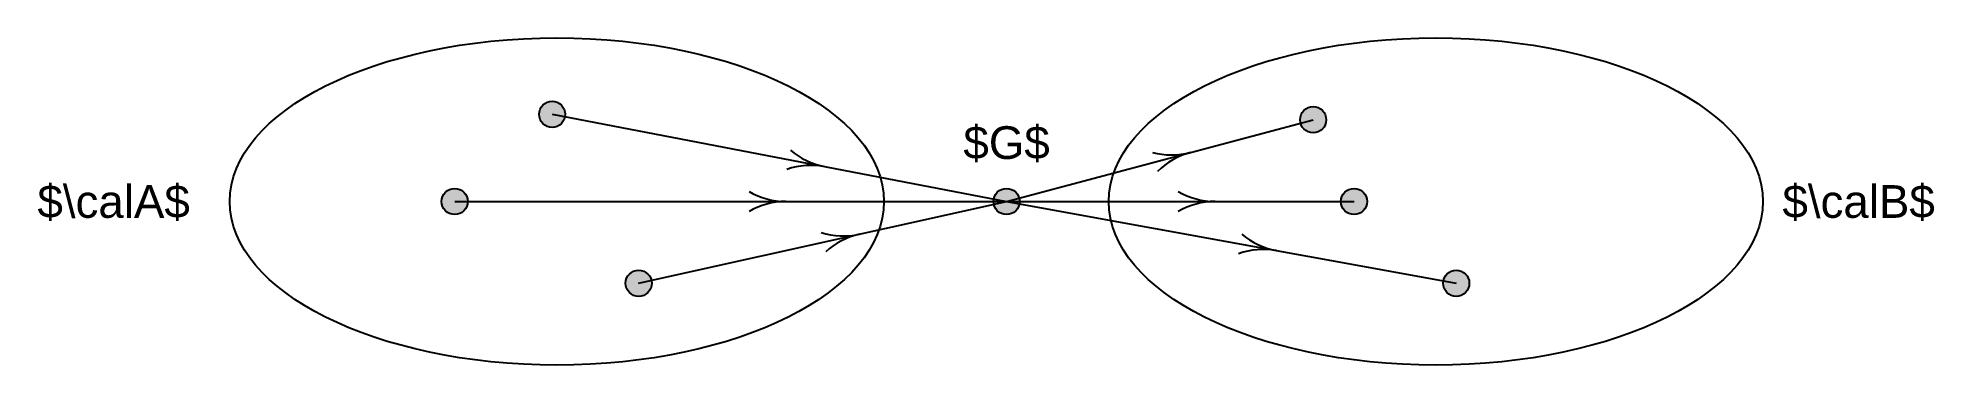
# Model space of a CAD drawing. Header units: inches. Extents: x 208 to 1367, y 650 to 850.
import ezdxf
from ezdxf.enums import TextEntityAlignment as Align

# ---------------------------------------------------------------- set-up
doc = ezdxf.new("R2010")
doc.units = ezdxf.units.IN
doc.header["$MEASUREMENT"] = 0
doc.styles.get("Standard").update_dxf_attribs({"font": 'arial.ttf'})

msp = doc.modelspace()

# ---------------------------------------------------------------- hatches: boundary and pattern name
h = msp.add_hatch(color=250)
edge = h.paths.add_edge_path()
edge.add_arc((522.1, 803.3), 8, 0, 360)
h = msp.add_hatch(color=250)
edge = h.paths.add_edge_path()
edge.add_arc((987.5, 800), 8, 0, 360)
h = msp.add_hatch(color=250)
edge = h.paths.add_edge_path()
edge.add_arc((462.5, 750), 8, 0, 360)
h = msp.add_hatch(color=250)
edge = h.paths.add_edge_path()
edge.add_arc((800, 750), 8, 0, 360)
h = msp.add_hatch(color=250)
edge = h.paths.add_edge_path()
edge.add_arc((1012.5, 750), 8, 0, 360)
h = msp.add_hatch(color=250)
edge = h.paths.add_edge_path()
edge.add_arc((575, 700), 8, 0, 360)
h = msp.add_hatch(color=250)
edge = h.paths.add_edge_path()
edge.add_arc((1075, 700), 8, 0, 360)

# ---------------------------------------------------------------- linework, layer by layer
for p, q in [((522.1, 803.3), (800, 750)), ((800, 750), (987.5, 800)), ((462.5, 750), (800, 750)), ((575, 700), (800, 750)), ((800, 750), (1012.5, 750)), ((800, 750), (1075, 700))]:
    msp.add_line(p, q)
for centre in [(522.1, 803.3), (987.5, 800), (462.5, 750), (800, 750), (1012.5, 750), (575, 700), (1075, 700)]:
    msp.add_circle(centre, 8)
for centre, start, end in [((697.3, 815.5), 229.1351, 259.1351), ((900.9, 823.5), 254.9314, 284.9314), ((924.1, 736.5), 104.9314, 134.9314), ((680.4, 727.1), 79.1351, 109.1351), ((665, 795), 240, 270), ((927.5, 795), 240, 270), ((665, 705), 90, 120), ((927.5, 705), 90, 120), ((700.2, 773.9), 252.5288, 282.5288), ((719.8, 686.1), 102.5288, 132.5288), ((957, 675.7), 79.6952, 109.6952), ((973, 764.3), 229.6952, 259.6952)]:
    msp.add_arc(centre, 45, start, end)
for centre in [(525, 750), (1062.5, 750)]:
    msp.add_ellipse(centre, major_axis=(-200, 0), ratio=0.5)

# ---------------------------------------------------------------- texts
msp.add_text('$G$', height=20).set_placement((800, 770), align=Align.BOTTOM_CENTER)
msp.add_text('$\\calA$', height=20).set_placement((300.5, 750), align=Align.MIDDLE_RIGHT)
msp.add_text('$\\calB$', height=20).set_placement((1274.5, 750), align=Align.MIDDLE_LEFT)

doc.saveas('drawing.dxf')
